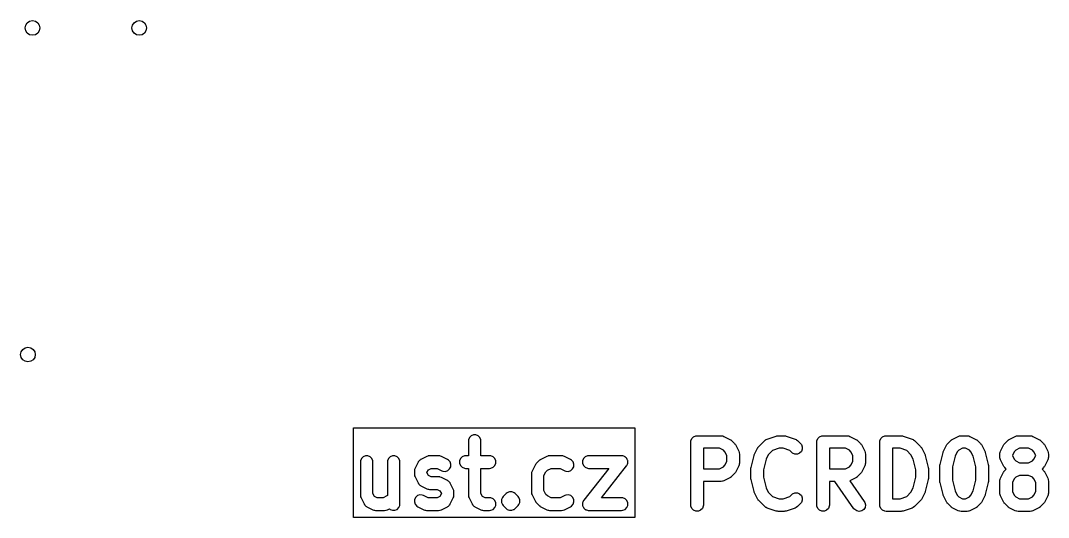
# Model space of a CAD drawing. Header units: inches. Extents: x 0.29 to 2.91, y 0.24 to 1.61.
# Drawn here: x 0.393 to 1.357, y 0.247 to 0.713 of the extents above; entities that cross this region are included whole.
import ezdxf

# ---------------------------------------------------------------- set-up
doc = ezdxf.new("R2010")
doc.units = ezdxf.units.IN
doc.header["$MEASUREMENT"] = 0
doc.layers.add('BLACK', color=250, linetype='CONTINUOUS')

msp = doc.modelspace()

# ---------------------------------------------------------------- linework, layer by layer
at = {"layer": 'BLACK', "linetype": 'CONTINUOUS'}
for p, q in [((0.70508, 0.24744), (0.70508, 0.33132)), ((0.70508, 0.33132), (0.96903, 0.33132)), ((0.96903, 0.33132), (0.96903, 0.24744)), ((0.81299, 0.32012), (0.81288, 0.31896)), ((0.81288, 0.31896), (0.81288, 0.30518)), ((0.81387, 0.32224), (0.81299, 0.32012)), ((0.8155, 0.32387), (0.81387, 0.32224)), ((0.81763, 0.32476), (0.8155, 0.32387)), ((0.81994, 0.32476), (0.81763, 0.32476)), ((0.82207, 0.32387), (0.81994, 0.32476)), ((0.8237, 0.32224), (0.82207, 0.32387)), ((0.82458, 0.32012), (0.8237, 0.32224)), ((0.82469, 0.31896), (0.82458, 0.32012)), ((0.82469, 0.30518), (0.82469, 0.31896)), ((1.02144, 0.31808), (1.02155, 0.31923)), ((1.02144, 0.25902), (1.02144, 0.31808)), ((1.02155, 0.31923), (1.02243, 0.32136)), ((1.02243, 0.32136), (1.02406, 0.32299)), ((1.02406, 0.32299), (1.02619, 0.32387)), ((1.02619, 0.32387), (1.02734, 0.32398)), ((1.02734, 0.32398), (1.04984, 0.32398)), ((1.04984, 0.32398), (1.05099, 0.32387)), ((1.05099, 0.32387), (1.05119, 0.32379)), ((1.05119, 0.32379), (1.0514, 0.32377)), ((1.0514, 0.32377), (1.05248, 0.32336)), ((1.05248, 0.32336), (1.05811, 0.32055)), ((1.05811, 0.32055), (1.0586, 0.32024)), ((1.0586, 0.32024), (1.05875, 0.32018)), ((1.05875, 0.32018), (1.05891, 0.32004)), ((1.05891, 0.32004), (1.05909, 0.31993)), ((1.05909, 0.31993), (1.05919, 0.31981)), ((1.05919, 0.31981), (1.05964, 0.31944)), ((1.05964, 0.31944), (1.06245, 0.31663)), ((1.08503, 0.31382), (1.09066, 0.31944)), ((1.09066, 0.31944), (1.09155, 0.32018)), ((1.09155, 0.32018), (1.09175, 0.32026)), ((1.09175, 0.32026), (1.09191, 0.3204)), ((1.09191, 0.3204), (1.09297, 0.32087)), ((1.09297, 0.32087), (1.1014, 0.32368)), ((1.1014, 0.32368), (1.10197, 0.32381)), ((1.10197, 0.32381), (1.10212, 0.32387)), ((1.10212, 0.32387), (1.10233, 0.32389)), ((1.10233, 0.32389), (1.10253, 0.32394)), ((1.10253, 0.32394), (1.10269, 0.32393)), ((1.10269, 0.32393), (1.10327, 0.32398)), ((1.10327, 0.32398), (1.1089, 0.32398)), ((1.1089, 0.32398), (1.10948, 0.32393)), ((1.10948, 0.32393), (1.10963, 0.32394)), ((1.10963, 0.32394), (1.10984, 0.32389)), ((1.10984, 0.32389), (1.11005, 0.32387)), ((1.11005, 0.32387), (1.11019, 0.32381)), ((1.11019, 0.32381), (1.11076, 0.32368)), ((1.11076, 0.32368), (1.1192, 0.32087)), ((1.1192, 0.32087), (1.12026, 0.3204)), ((1.12026, 0.3204), (1.12042, 0.32026)), ((1.12042, 0.32026), (1.12061, 0.32018)), ((1.12061, 0.32018), (1.12151, 0.31944)), ((1.12151, 0.31944), (1.12432, 0.31663)), ((1.13955, 0.31808), (1.13966, 0.31923)), ((1.13955, 0.25902), (1.13955, 0.31808)), ((1.13966, 0.31923), (1.14054, 0.32136)), ((1.14054, 0.32136), (1.14217, 0.32299)), ((1.14217, 0.32299), (1.1443, 0.32387)), ((1.1443, 0.32387), (1.14545, 0.32398)), ((1.14545, 0.32398), (1.16795, 0.32398)), ((1.16795, 0.32398), (1.1691, 0.32387)), ((1.1691, 0.32387), (1.1693, 0.32379)), ((1.1693, 0.32379), (1.16951, 0.32377)), ((1.16951, 0.32377), (1.17059, 0.32336)), ((1.17059, 0.32336), (1.17622, 0.32055)), ((1.17622, 0.32055), (1.17671, 0.32024)), ((1.17671, 0.32024), (1.17686, 0.32018)), ((1.17686, 0.32018), (1.17702, 0.32004)), ((1.17702, 0.32004), (1.1772, 0.31993)), ((1.1772, 0.31993), (1.1773, 0.31981)), ((1.1773, 0.31981), (1.17775, 0.31944)), ((1.17775, 0.31944), (1.18056, 0.31663)), ((1.1986, 0.31808), (1.19872, 0.31923)), ((1.1986, 0.25902), (1.1986, 0.31808)), ((1.19872, 0.31923), (1.1996, 0.32136)), ((1.1996, 0.32136), (1.20123, 0.32299)), ((1.20123, 0.32299), (1.20336, 0.32387)), ((1.20336, 0.32387), (1.20451, 0.32398)), ((1.20451, 0.32398), (1.21857, 0.32398)), ((1.21857, 0.32398), (1.21915, 0.32393)), ((1.21915, 0.32393), (1.21931, 0.32394)), ((1.21931, 0.32394), (1.21951, 0.32389)), ((1.21951, 0.32389), (1.21972, 0.32387)), ((1.21972, 0.32387), (1.21987, 0.32381)), ((1.21987, 0.32381), (1.22044, 0.32368)), ((1.22044, 0.32368), (1.22887, 0.32087)), ((1.22887, 0.32087), (1.22993, 0.3204)), ((1.22993, 0.3204), (1.23009, 0.32026)), ((1.23009, 0.32026), (1.23029, 0.32018)), ((1.23029, 0.32018), (1.23118, 0.31944)), ((1.23118, 0.31944), (1.23681, 0.31382)), ((1.2622, 0.31663), (1.26501, 0.31944)), ((1.26501, 0.31944), (1.26546, 0.31981)), ((1.26546, 0.31981), (1.26557, 0.31993)), ((1.26557, 0.31993), (1.26574, 0.32004)), ((1.26574, 0.32004), (1.26591, 0.32018)), ((1.26591, 0.32018), (1.26605, 0.32024)), ((1.26605, 0.32024), (1.26655, 0.32055)), ((1.26655, 0.32055), (1.27217, 0.32336)), ((1.27217, 0.32336), (1.27325, 0.32377)), ((1.27325, 0.32377), (1.27346, 0.32379)), ((1.27346, 0.32379), (1.27366, 0.32387)), ((1.27366, 0.32387), (1.27481, 0.32398)), ((1.27481, 0.32398), (1.28044, 0.32398)), ((1.28044, 0.32398), (1.28159, 0.32387)), ((1.28159, 0.32387), (1.28178, 0.32379)), ((1.28178, 0.32379), (1.282, 0.32377)), ((1.282, 0.32377), (1.28308, 0.32336)), ((1.28308, 0.32336), (1.2887, 0.32055)), ((1.2887, 0.32055), (1.2892, 0.32024)), ((1.2892, 0.32024), (1.28934, 0.32018)), ((1.28934, 0.32018), (1.2895, 0.32004)), ((1.2895, 0.32004), (1.28968, 0.31993)), ((1.28968, 0.31993), (1.28978, 0.31981)), ((1.28978, 0.31981), (1.29024, 0.31944)), ((1.29024, 0.31944), (1.29305, 0.31663)), ((1.31563, 0.31663), (1.31844, 0.31944)), ((1.31844, 0.31944), (1.3189, 0.31981)), ((1.3189, 0.31981), (1.319, 0.31993)), ((1.319, 0.31993), (1.31918, 0.32004)), ((1.31918, 0.32004), (1.31934, 0.32018)), ((1.31934, 0.32018), (1.31948, 0.32024)), ((1.31948, 0.32024), (1.31998, 0.32055)), ((1.31998, 0.32055), (1.3256, 0.32336)), ((1.3256, 0.32336), (1.32668, 0.32377)), ((1.32668, 0.32377), (1.32689, 0.32379)), ((1.32689, 0.32379), (1.32709, 0.32387)), ((1.32709, 0.32387), (1.32824, 0.32398)), ((1.32824, 0.32398), (1.33949, 0.32398)), ((1.33949, 0.32398), (1.34064, 0.32387)), ((1.34064, 0.32387), (1.34084, 0.32379)), ((1.34084, 0.32379), (1.34105, 0.32377)), ((1.34105, 0.32377), (1.34213, 0.32336)), ((1.34213, 0.32336), (1.34776, 0.32055)), ((1.34776, 0.32055), (1.34825, 0.32024)), ((1.34825, 0.32024), (1.3484, 0.32018)), ((1.3484, 0.32018), (1.34856, 0.32004)), ((1.34856, 0.32004), (1.34874, 0.31993)), ((1.34874, 0.31993), (1.34884, 0.31981)), ((1.34884, 0.31981), (1.34929, 0.31944)), ((1.34929, 0.31944), (1.3521, 0.31663)), ((1.04845, 0.31217), (1.03325, 0.31217)), ((1.03325, 0.31217), (1.03325, 0.29305)), ((1.05197, 0.31041), (1.04845, 0.31217)), ((1.05342, 0.30896), (1.05197, 0.31041)), ((1.05518, 0.30543), (1.05342, 0.30896)), ((1.06245, 0.31663), (1.06282, 0.31618)), ((1.06282, 0.31618), (1.06294, 0.31607)), ((1.06294, 0.31607), (1.06305, 0.3159)), ((1.06305, 0.3159), (1.06319, 0.31573)), ((1.06319, 0.31573), (1.06325, 0.31559)), ((1.06325, 0.31559), (1.06356, 0.31509)), ((1.06356, 0.31509), (1.06637, 0.30947)), ((1.06637, 0.30947), (1.06678, 0.30839)), ((1.06678, 0.30839), (1.0668, 0.30818)), ((1.08112, 0.30666), (1.08393, 0.31228)), ((1.08393, 0.31228), (1.08424, 0.31278)), ((1.08424, 0.31278), (1.0843, 0.31292)), ((1.0843, 0.31292), (1.08443, 0.31308)), ((1.08443, 0.31308), (1.08454, 0.31326)), ((1.08454, 0.31326), (1.08466, 0.31336)), ((1.08466, 0.31336), (1.08503, 0.31382)), ((1.09802, 0.3101), (1.09406, 0.30614)), ((1.10423, 0.31217), (1.09802, 0.3101)), ((1.10794, 0.31217), (1.10423, 0.31217)), ((1.11414, 0.3101), (1.10794, 0.31217)), ((1.11597, 0.30828), (1.11414, 0.3101)), ((1.12505, 0.30917), (1.12342, 0.30754)), ((1.12432, 0.31663), (1.12505, 0.31573)), ((1.12505, 0.31573), (1.12594, 0.31361)), ((1.12594, 0.3113), (1.12505, 0.30917)), ((1.12594, 0.31361), (1.12594, 0.3113)), ((1.16656, 0.31217), (1.15136, 0.31217)), ((1.15136, 0.31217), (1.15136, 0.29305)), ((1.17008, 0.31041), (1.16656, 0.31217)), ((1.17153, 0.30896), (1.17008, 0.31041)), ((1.17329, 0.30543), (1.17153, 0.30896)), ((1.18056, 0.31663), (1.18093, 0.31618)), ((1.18093, 0.31618), (1.18105, 0.31607)), ((1.18105, 0.31607), (1.18116, 0.3159)), ((1.18116, 0.3159), (1.1813, 0.31573)), ((1.1813, 0.31573), (1.18136, 0.31559)), ((1.18136, 0.31559), (1.18167, 0.31509)), ((1.18167, 0.31509), (1.18448, 0.30947)), ((1.18448, 0.30947), (1.18489, 0.30839)), ((1.18489, 0.30839), (1.18491, 0.30818)), ((1.21761, 0.31217), (1.21041, 0.31217)), ((1.21041, 0.31217), (1.21041, 0.26493)), ((1.22382, 0.3101), (1.21761, 0.31217)), ((1.22778, 0.30614), (1.22382, 0.3101)), ((1.23681, 0.31382), (1.23718, 0.31336)), ((1.23718, 0.31336), (1.2373, 0.31326)), ((1.2373, 0.31326), (1.23741, 0.31308)), ((1.23741, 0.31308), (1.23754, 0.31292)), ((1.23754, 0.31292), (1.2376, 0.31278)), ((1.2376, 0.31278), (1.23791, 0.31228)), ((1.23791, 0.31228), (1.24072, 0.30666)), ((1.25783, 0.30826), (1.25786, 0.30835)), ((1.25786, 0.30835), (1.25787, 0.30839)), ((1.25787, 0.30839), (1.25805, 0.30887)), ((1.25805, 0.30887), (1.25822, 0.30935)), ((1.25822, 0.30935), (1.25825, 0.30939)), ((1.25825, 0.30939), (1.25828, 0.30947)), ((1.25828, 0.30947), (1.26109, 0.31509)), ((1.26109, 0.31509), (1.26141, 0.31559)), ((1.26141, 0.31559), (1.26147, 0.31573)), ((1.26147, 0.31573), (1.2616, 0.3159)), ((1.2616, 0.3159), (1.26171, 0.31607)), ((1.26171, 0.31607), (1.26183, 0.31618)), ((1.26183, 0.31618), (1.2622, 0.31663)), ((1.27123, 0.30896), (1.26914, 0.30477)), ((1.27269, 0.31041), (1.27123, 0.30896)), ((1.27621, 0.31217), (1.27269, 0.31041)), ((1.27904, 0.31217), (1.27621, 0.31217)), ((1.28256, 0.31041), (1.27904, 0.31217)), ((1.28402, 0.30896), (1.28256, 0.31041)), ((1.28611, 0.30477), (1.28402, 0.30896)), ((1.29305, 0.31663), (1.29342, 0.31618)), ((1.29342, 0.31618), (1.29354, 0.31607)), ((1.29354, 0.31607), (1.29365, 0.3159)), ((1.29365, 0.3159), (1.29378, 0.31573)), ((1.29378, 0.31573), (1.29384, 0.31559)), ((1.29384, 0.31559), (1.29415, 0.31509)), ((1.29415, 0.31509), (1.29697, 0.30947)), ((1.29697, 0.30947), (1.297, 0.30939)), ((1.297, 0.30939), (1.29702, 0.30935)), ((1.29702, 0.30935), (1.2972, 0.30887)), ((1.2972, 0.30887), (1.29738, 0.30839)), ((1.29738, 0.30839), (1.29738, 0.30835)), ((1.29738, 0.30835), (1.29741, 0.30826)), ((1.31128, 0.30818), (1.3113, 0.30839)), ((1.3113, 0.30839), (1.31171, 0.30947)), ((1.31171, 0.30947), (1.31452, 0.31509)), ((1.31452, 0.31509), (1.31484, 0.31559)), ((1.31484, 0.31559), (1.3149, 0.31573)), ((1.3149, 0.31573), (1.31503, 0.3159)), ((1.31503, 0.3159), (1.31514, 0.31607)), ((1.31514, 0.31607), (1.31526, 0.31618)), ((1.31526, 0.31618), (1.31563, 0.31663)), ((1.32466, 0.30896), (1.3229, 0.30543)), ((1.32612, 0.31041), (1.32466, 0.30896)), ((1.32964, 0.31217), (1.32612, 0.31041)), ((1.3381, 0.31217), (1.32964, 0.31217)), ((1.34162, 0.31041), (1.3381, 0.31217)), ((1.34307, 0.30896), (1.34162, 0.31041)), ((1.34483, 0.30543), (1.34307, 0.30896)), ((1.3521, 0.31663), (1.35248, 0.31618)), ((1.35248, 0.31618), (1.35259, 0.31607)), ((1.35259, 0.31607), (1.3527, 0.3159)), ((1.3527, 0.3159), (1.35284, 0.31573)), ((1.35284, 0.31573), (1.3529, 0.31559)), ((1.3529, 0.31559), (1.35321, 0.31509)), ((1.35321, 0.31509), (1.35602, 0.30947)), ((1.35602, 0.30947), (1.35644, 0.30839)), ((1.35644, 0.30839), (1.35645, 0.30818)), ((0.71176, 0.30043), (0.71164, 0.29928)), ((0.71164, 0.29928), (0.71164, 0.26834)), ((0.71264, 0.30256), (0.71176, 0.30043)), ((0.71427, 0.30419), (0.71264, 0.30256)), ((0.7164, 0.30507), (0.71427, 0.30419)), ((0.7187, 0.30507), (0.7164, 0.30507)), ((0.72083, 0.30419), (0.7187, 0.30507)), ((0.72246, 0.30256), (0.72083, 0.30419)), ((0.72334, 0.30043), (0.72246, 0.30256)), ((0.72345, 0.29928), (0.72334, 0.30043)), ((0.72345, 0.26974), (0.72345, 0.29928)), ((0.73707, 0.30043), (0.73695, 0.29928)), ((0.73695, 0.29928), (0.73695, 0.26798)), ((0.73795, 0.30256), (0.73707, 0.30043)), ((0.73958, 0.30419), (0.73795, 0.30256)), ((0.7417, 0.30507), (0.73958, 0.30419)), ((0.74401, 0.30507), (0.7417, 0.30507)), ((0.74614, 0.30419), (0.74401, 0.30507)), ((0.74777, 0.30256), (0.74614, 0.30419)), ((0.74865, 0.30043), (0.74777, 0.30256)), ((0.74876, 0.29928), (0.74865, 0.30043)), ((0.74876, 0.25991), (0.74876, 0.29928)), ((0.7657, 0.29911), (0.76288, 0.29348)), ((0.76582, 0.2993), (0.7657, 0.29911)), ((0.76585, 0.29939), (0.76582, 0.2993)), ((0.76595, 0.2995), (0.76585, 0.29939)), ((0.76631, 0.30009), (0.76595, 0.2995)), ((0.76687, 0.30057), (0.76631, 0.30009)), ((0.76736, 0.30113), (0.76687, 0.30057)), ((0.76794, 0.3015), (0.76736, 0.30113)), ((0.76805, 0.3016), (0.76794, 0.3015)), ((0.76814, 0.30163), (0.76805, 0.3016)), ((0.76834, 0.30175), (0.76814, 0.30163)), ((0.77396, 0.30456), (0.76834, 0.30175)), ((0.77504, 0.30497), (0.77396, 0.30456)), ((0.77525, 0.30499), (0.77504, 0.30497)), ((0.77545, 0.30507), (0.77525, 0.30499)), ((0.7766, 0.30518), (0.77545, 0.30507)), ((0.78504, 0.30518), (0.7766, 0.30518)), ((0.78619, 0.30507), (0.78504, 0.30518)), ((0.78639, 0.30499), (0.78619, 0.30507)), ((0.7866, 0.30497), (0.78639, 0.30499)), ((0.78768, 0.30456), (0.7866, 0.30497)), ((0.7933, 0.30175), (0.78768, 0.30456)), ((0.79428, 0.30113), (0.7933, 0.30175)), ((0.79579, 0.29939), (0.79428, 0.30113)), ((0.79652, 0.2972), (0.79579, 0.29939)), ((0.80544, 0.30256), (0.80456, 0.30043)), ((0.80456, 0.30043), (0.80456, 0.29813)), ((0.80707, 0.30419), (0.80544, 0.30256)), ((0.8092, 0.30507), (0.80707, 0.30419)), ((0.81035, 0.30518), (0.8092, 0.30507)), ((0.81288, 0.30518), (0.81035, 0.30518)), ((0.83285, 0.30518), (0.82469, 0.30518)), ((0.834, 0.30507), (0.83285, 0.30518)), ((0.83613, 0.30419), (0.834, 0.30507)), ((0.83776, 0.30256), (0.83613, 0.30419)), ((0.83864, 0.30043), (0.83776, 0.30256)), ((0.83864, 0.29813), (0.83864, 0.30043)), ((0.87929, 0.30064), (0.87648, 0.29783)), ((0.87974, 0.30101), (0.87929, 0.30064)), ((0.87984, 0.30113), (0.87974, 0.30101)), ((0.88002, 0.30124), (0.87984, 0.30113)), ((0.88018, 0.30138), (0.88002, 0.30124)), ((0.88033, 0.30144), (0.88018, 0.30138)), ((0.88082, 0.30175), (0.88033, 0.30144)), ((0.88645, 0.30456), (0.88082, 0.30175)), ((0.88753, 0.30497), (0.88645, 0.30456)), ((0.88774, 0.30499), (0.88753, 0.30497)), ((0.88794, 0.30507), (0.88774, 0.30499)), ((0.88909, 0.30518), (0.88794, 0.30507)), ((0.90034, 0.30518), (0.88909, 0.30518)), ((0.90149, 0.30507), (0.90034, 0.30518)), ((0.90169, 0.30499), (0.90149, 0.30507)), ((0.9019, 0.30497), (0.90169, 0.30499)), ((0.90298, 0.30456), (0.9019, 0.30497)), ((0.9086, 0.30175), (0.90298, 0.30456)), ((0.90958, 0.30113), (0.9086, 0.30175)), ((0.91109, 0.29939), (0.90958, 0.30113)), ((0.91182, 0.2972), (0.91109, 0.29939)), ((0.92074, 0.30256), (0.91985, 0.30043)), ((0.91985, 0.30043), (0.91985, 0.29813)), ((0.92237, 0.30419), (0.92074, 0.30256)), ((0.92449, 0.30507), (0.92237, 0.30419)), ((0.92565, 0.30518), (0.92449, 0.30507)), ((0.95658, 0.30518), (0.92565, 0.30518)), ((0.95691, 0.30515), (0.95658, 0.30518)), ((0.95703, 0.30517), (0.95691, 0.30515)), ((0.95718, 0.30512), (0.95703, 0.30517)), ((0.95773, 0.30507), (0.95718, 0.30512)), ((0.95848, 0.30476), (0.95773, 0.30507)), ((0.95925, 0.30454), (0.95848, 0.30476)), ((0.95953, 0.30432), (0.95925, 0.30454)), ((0.95986, 0.30419), (0.95953, 0.30432)), ((0.96043, 0.30362), (0.95986, 0.30419)), ((0.96106, 0.30312), (0.96043, 0.30362)), ((0.96124, 0.30281), (0.96106, 0.30312)), ((0.96149, 0.30256), (0.96124, 0.30281)), ((0.9618, 0.30181), (0.96149, 0.30256)), ((0.96219, 0.30111), (0.9618, 0.30181)), ((0.96224, 0.30076), (0.96219, 0.30111)), ((0.96237, 0.30043), (0.96224, 0.30076)), ((0.96237, 0.29962), (0.96237, 0.30043)), ((0.96247, 0.29882), (0.96237, 0.29962)), ((0.96237, 0.29848), (0.96247, 0.29882)), ((1.05342, 0.29627), (1.05518, 0.29979)), ((1.05518, 0.29979), (1.05518, 0.30543)), ((1.0668, 0.30818), (1.06688, 0.30798)), ((1.06688, 0.30798), (1.06699, 0.30683)), ((1.06699, 0.30683), (1.06699, 0.29839)), ((1.07786, 0.2942), (1.08067, 0.30545)), ((1.08067, 0.30545), (1.0807, 0.30553)), ((1.0807, 0.30558), (1.08089, 0.30606)), ((1.0807, 0.30553), (1.0807, 0.30558)), ((1.08089, 0.30606), (1.08106, 0.30654)), ((1.08106, 0.30654), (1.08108, 0.30657)), ((1.08108, 0.30657), (1.08112, 0.30666)), ((1.09197, 0.30196), (1.08949, 0.29204)), ((1.09406, 0.30614), (1.09197, 0.30196)), ((1.11686, 0.30754), (1.11597, 0.30828)), ((1.11899, 0.30666), (1.11686, 0.30754)), ((1.1213, 0.30666), (1.11899, 0.30666)), ((1.12342, 0.30754), (1.1213, 0.30666)), ((1.17153, 0.29627), (1.17329, 0.29979)), ((1.17329, 0.29979), (1.17329, 0.30543)), ((1.18491, 0.30818), (1.18499, 0.30798)), ((1.18499, 0.30798), (1.1851, 0.30683)), ((1.1851, 0.30683), (1.1851, 0.29839)), ((1.22987, 0.30196), (1.22778, 0.30614)), ((1.23235, 0.29204), (1.22987, 0.30196)), ((1.24072, 0.30666), (1.24076, 0.30657)), ((1.24076, 0.30657), (1.24078, 0.30654)), ((1.24078, 0.30654), (1.24095, 0.30606)), ((1.24095, 0.30606), (1.24114, 0.30558)), ((1.24114, 0.30558), (1.24114, 0.30553)), ((1.24114, 0.30553), (1.24117, 0.30545)), ((1.24117, 0.30545), (1.24398, 0.2942)), ((1.25502, 0.29701), (1.25783, 0.30826)), ((1.26914, 0.30477), (1.26666, 0.29485)), ((1.28859, 0.29485), (1.28611, 0.30477)), ((1.29741, 0.30826), (1.30023, 0.29701)), ((1.31109, 0.30683), (1.3112, 0.30798)), ((1.31109, 0.30402), (1.31109, 0.30683)), ((1.3112, 0.30286), (1.31109, 0.30402)), ((1.3112, 0.30798), (1.31128, 0.30818)), ((1.31128, 0.30267), (1.3112, 0.30286)), ((1.3113, 0.30246), (1.31128, 0.30267)), ((1.31171, 0.30138), (1.3113, 0.30246)), ((1.31452, 0.29575), (1.31171, 0.30138)), ((1.3229, 0.30543), (1.3229, 0.30541)), ((1.3229, 0.30541), (1.32466, 0.30189)), ((1.32466, 0.30189), (1.32612, 0.30043)), ((1.32612, 0.30043), (1.32964, 0.29867)), ((1.3381, 0.29867), (1.34162, 0.30043)), ((1.34162, 0.30043), (1.34307, 0.30189)), ((1.34307, 0.30189), (1.34483, 0.30541)), ((1.34483, 0.30541), (1.34483, 0.30543)), ((1.35602, 0.30138), (1.35321, 0.29575)), ((1.35644, 0.30246), (1.35602, 0.30138)), ((1.35645, 0.30267), (1.35644, 0.30246)), ((1.35645, 0.30818), (1.35653, 0.30798)), ((1.35653, 0.30286), (1.35645, 0.30267)), ((1.35653, 0.30798), (1.35665, 0.30683)), ((1.35665, 0.30402), (1.35653, 0.30286)), ((1.35665, 0.30683), (1.35665, 0.30402)), ((0.76237, 0.29199), (0.76226, 0.29084)), ((0.76226, 0.29084), (0.76226, 0.28803)), ((0.76246, 0.29219), (0.76237, 0.29199)), ((0.76247, 0.2924), (0.76246, 0.29219)), ((0.76288, 0.29348), (0.76247, 0.2924)), ((0.77407, 0.28945), (0.77538, 0.29206)), ((0.77407, 0.28942), (0.77407, 0.28945)), ((0.77538, 0.28681), (0.77407, 0.28942)), ((0.77538, 0.29206), (0.778, 0.29337)), ((0.778, 0.29337), (0.78365, 0.29337)), ((0.78365, 0.29337), (0.78802, 0.29118)), ((0.78802, 0.29118), (0.7891, 0.29077)), ((0.7891, 0.29077), (0.7914, 0.29061)), ((0.7914, 0.29061), (0.79359, 0.29134)), ((0.79359, 0.29134), (0.79533, 0.29285)), ((0.79533, 0.29285), (0.79636, 0.29491)), ((0.79636, 0.29491), (0.79652, 0.2972)), ((0.80456, 0.29813), (0.80544, 0.296)), ((0.80544, 0.296), (0.80707, 0.29437)), ((0.80707, 0.29437), (0.8092, 0.29349)), ((0.8092, 0.29349), (0.81035, 0.29337)), ((0.81035, 0.29337), (0.81288, 0.29337)), ((0.81288, 0.29337), (0.81288, 0.26834)), ((0.82469, 0.26974), (0.82469, 0.29337)), ((0.82469, 0.29337), (0.83285, 0.29337)), ((0.83285, 0.29337), (0.834, 0.29349)), ((0.834, 0.29349), (0.83613, 0.29437)), ((0.83613, 0.29437), (0.83776, 0.296)), ((0.83776, 0.296), (0.83864, 0.29813)), ((0.87205, 0.28918), (0.87193, 0.28803)), ((0.87213, 0.28938), (0.87205, 0.28918)), ((0.87214, 0.28959), (0.87213, 0.28938)), ((0.87256, 0.29067), (0.87214, 0.28959)), ((0.87537, 0.2963), (0.87256, 0.29067)), ((0.87568, 0.29679), (0.87537, 0.2963)), ((0.87574, 0.29694), (0.87568, 0.29679)), ((0.87588, 0.2971), (0.87574, 0.29694)), ((0.87599, 0.29727), (0.87588, 0.2971)), ((0.8761, 0.29738), (0.87599, 0.29727)), ((0.87648, 0.29783), (0.8761, 0.29738)), ((0.88375, 0.28664), (0.88551, 0.29016)), ((0.88551, 0.29016), (0.88696, 0.29161)), ((0.88696, 0.29161), (0.89048, 0.29337)), ((0.89048, 0.29337), (0.89894, 0.29337)), ((0.89894, 0.29337), (0.90332, 0.29118)), ((0.90332, 0.29118), (0.9044, 0.29077)), ((0.9044, 0.29077), (0.9067, 0.29061)), ((0.9067, 0.29061), (0.90889, 0.29134)), ((0.90889, 0.29134), (0.91063, 0.29285)), ((0.91063, 0.29285), (0.91166, 0.29491)), ((0.91166, 0.29491), (0.91182, 0.2972)), ((0.91985, 0.29813), (0.92074, 0.296)), ((0.92074, 0.296), (0.92237, 0.29437)), ((0.94443, 0.29337), (0.921, 0.26356)), ((0.92237, 0.29437), (0.92449, 0.29349)), ((0.92449, 0.29349), (0.92565, 0.29337)), ((0.92565, 0.29337), (0.94443, 0.29337)), ((0.9378, 0.26581), (0.96122, 0.29563)), ((0.96122, 0.29563), (0.9614, 0.29591)), ((0.9614, 0.29591), (0.96149, 0.296)), ((0.96149, 0.296), (0.96155, 0.29614)), ((0.96155, 0.29614), (0.96185, 0.29661)), ((0.96185, 0.29661), (0.96206, 0.29738)), ((0.96206, 0.29738), (0.96237, 0.29813)), ((0.96237, 0.29813), (0.96237, 0.29848)), ((1.03325, 0.29305), (1.04845, 0.29305)), ((1.04845, 0.29305), (1.05197, 0.29481)), ((1.05197, 0.29481), (1.05342, 0.29627)), ((1.06294, 0.28915), (1.06282, 0.28905)), ((1.06305, 0.28933), (1.06294, 0.28915)), ((1.06319, 0.28949), (1.06305, 0.28933)), ((1.06325, 0.28963), (1.06319, 0.28949)), ((1.06356, 0.29013), (1.06325, 0.28963)), ((1.06637, 0.29575), (1.06356, 0.29013)), ((1.06678, 0.29683), (1.06637, 0.29575)), ((1.0668, 0.29704), (1.06678, 0.29683)), ((1.06688, 0.29724), (1.0668, 0.29704)), ((1.06699, 0.29839), (1.06688, 0.29724)), ((1.07768, 0.29277), (1.0777, 0.29297)), ((1.07768, 0.28433), (1.07768, 0.29277)), ((1.07769, 0.29306), (1.07775, 0.29349)), ((1.0777, 0.29297), (1.07769, 0.29306)), ((1.07775, 0.29349), (1.07779, 0.29392)), ((1.07779, 0.29392), (1.07783, 0.294)), ((1.07783, 0.294), (1.07786, 0.2942)), ((1.08949, 0.29204), (1.08949, 0.28506)), ((1.15136, 0.29305), (1.16656, 0.29305)), ((1.16656, 0.29305), (1.17008, 0.29481)), ((1.17008, 0.29481), (1.17153, 0.29627)), ((1.18105, 0.28915), (1.18093, 0.28905)), ((1.18116, 0.28933), (1.18105, 0.28915)), ((1.1813, 0.28949), (1.18116, 0.28933)), ((1.18136, 0.28963), (1.1813, 0.28949)), ((1.18167, 0.29013), (1.18136, 0.28963)), ((1.18448, 0.29575), (1.18167, 0.29013)), ((1.18489, 0.29683), (1.18448, 0.29575)), ((1.18491, 0.29704), (1.18489, 0.29683)), ((1.18499, 0.29724), (1.18491, 0.29704)), ((1.1851, 0.29839), (1.18499, 0.29724)), ((1.23235, 0.28506), (1.23235, 0.29204)), ((1.24398, 0.2942), (1.24401, 0.294)), ((1.24401, 0.294), (1.24405, 0.29392)), ((1.24405, 0.29392), (1.24409, 0.29349)), ((1.24409, 0.29349), (1.24415, 0.29306)), ((1.24415, 0.29306), (1.24414, 0.29297)), ((1.24414, 0.29297), (1.24416, 0.29277)), ((1.24416, 0.29277), (1.24416, 0.28433)), ((1.25485, 0.29587), (1.25492, 0.2963)), ((1.25487, 0.29578), (1.25485, 0.29587)), ((1.25485, 0.29558), (1.25487, 0.29578)), ((1.25485, 0.28152), (1.25485, 0.29558)), ((1.25492, 0.2963), (1.25496, 0.29673)), ((1.25496, 0.29673), (1.25499, 0.29681)), ((1.25499, 0.29681), (1.25502, 0.29701)), ((1.26666, 0.29485), (1.26666, 0.28225)), ((1.28859, 0.28225), (1.28859, 0.29485)), ((1.30023, 0.29701), (1.30026, 0.29681)), ((1.30026, 0.29681), (1.30029, 0.29673)), ((1.30029, 0.29673), (1.30033, 0.2963)), ((1.30033, 0.2963), (1.3004, 0.29587)), ((1.3004, 0.29587), (1.30038, 0.29578)), ((1.30038, 0.29578), (1.3004, 0.29558)), ((1.3004, 0.29558), (1.3004, 0.28152)), ((1.31171, 0.28416), (1.31452, 0.28979)), ((1.31484, 0.29526), (1.31452, 0.29575)), ((1.31452, 0.28979), (1.31484, 0.29028)), ((1.3149, 0.29511), (1.31484, 0.29526)), ((1.31484, 0.29028), (1.3149, 0.29042)), ((1.31503, 0.29495), (1.3149, 0.29511)), ((1.3149, 0.29042), (1.31503, 0.29059)), ((1.31514, 0.29477), (1.31503, 0.29495)), ((1.31503, 0.29059), (1.31514, 0.29076)), ((1.31526, 0.29467), (1.31514, 0.29477)), ((1.31514, 0.29076), (1.31526, 0.29087)), ((1.31563, 0.29422), (1.31526, 0.29467)), ((1.31526, 0.29087), (1.31563, 0.29132)), ((1.31708, 0.29277), (1.31563, 0.29422)), ((1.31563, 0.29132), (1.31708, 0.29277)), ((1.32964, 0.29867), (1.3381, 0.29867)), ((1.3521, 0.29422), (1.35066, 0.29277)), ((1.35066, 0.29277), (1.3521, 0.29132)), ((1.35248, 0.29467), (1.3521, 0.29422)), ((1.3521, 0.29132), (1.35248, 0.29087)), ((1.35259, 0.29477), (1.35248, 0.29467)), ((1.35248, 0.29087), (1.35259, 0.29076)), ((1.3527, 0.29495), (1.35259, 0.29477)), ((1.35259, 0.29076), (1.3527, 0.29059)), ((1.35284, 0.29511), (1.3527, 0.29495)), ((1.3527, 0.29059), (1.35284, 0.29042)), ((1.3529, 0.29526), (1.35284, 0.29511)), ((1.35284, 0.29042), (1.3529, 0.29028)), ((1.35321, 0.29575), (1.3529, 0.29526)), ((1.3529, 0.29028), (1.35321, 0.28979)), ((1.35321, 0.28979), (1.35602, 0.28416)), ((0.76226, 0.28803), (0.76237, 0.28688)), ((0.76237, 0.28688), (0.76246, 0.28668)), ((0.76246, 0.28668), (0.76247, 0.28647)), ((0.76247, 0.28647), (0.76288, 0.28539)), ((0.76288, 0.28539), (0.7657, 0.27976)), ((0.7657, 0.27976), (0.76582, 0.27957)), ((0.76582, 0.27957), (0.76585, 0.27948)), ((0.76585, 0.27948), (0.76595, 0.27937)), ((0.778, 0.2855), (0.77538, 0.28681)), ((0.78504, 0.2855), (0.778, 0.2855)), ((0.78619, 0.28539), (0.78504, 0.2855)), ((0.78639, 0.2853), (0.78619, 0.28539)), ((0.7866, 0.28529), (0.78639, 0.2853)), ((0.78768, 0.28488), (0.7866, 0.28529)), ((0.7933, 0.28206), (0.78768, 0.28488)), ((0.7935, 0.28194), (0.7933, 0.28206)), ((0.79359, 0.28191), (0.7935, 0.28194)), ((0.7937, 0.28181), (0.79359, 0.28191)), ((0.79428, 0.28145), (0.7937, 0.28181)), ((0.79477, 0.28089), (0.79428, 0.28145)), ((0.79533, 0.2804), (0.79477, 0.28089)), ((0.7957, 0.27982), (0.79533, 0.2804)), ((0.79579, 0.27971), (0.7957, 0.27982)), ((0.79582, 0.27961), (0.79579, 0.27971)), ((0.79595, 0.27942), (0.79582, 0.27961)), ((0.87193, 0.28803), (0.87193, 0.27116)), ((0.88375, 0.27255), (0.88375, 0.28664)), ((1.04984, 0.28124), (1.03325, 0.28124)), ((1.03325, 0.28124), (1.03325, 0.25902)), ((1.05099, 0.28135), (1.04984, 0.28124)), ((1.05119, 0.28143), (1.05099, 0.28135)), ((1.0514, 0.28145), (1.05119, 0.28143)), ((1.05248, 0.28186), (1.0514, 0.28145)), ((1.05811, 0.28467), (1.05248, 0.28186)), ((1.0586, 0.28499), (1.05811, 0.28467)), ((1.05875, 0.28505), (1.0586, 0.28499)), ((1.05891, 0.28518), (1.05875, 0.28505)), ((1.05909, 0.28529), (1.05891, 0.28518)), ((1.05919, 0.28541), (1.05909, 0.28529)), ((1.05964, 0.28578), (1.05919, 0.28541)), ((1.06245, 0.28859), (1.05964, 0.28578)), ((1.06282, 0.28905), (1.06245, 0.28859)), ((1.0777, 0.28413), (1.07768, 0.28433)), ((1.07769, 0.28404), (1.0777, 0.28413)), ((1.07775, 0.28361), (1.07769, 0.28404)), ((1.07779, 0.28318), (1.07775, 0.28361)), ((1.07783, 0.2831), (1.07779, 0.28318)), ((1.07786, 0.2829), (1.07783, 0.2831)), ((1.08067, 0.27165), (1.07786, 0.2829)), ((1.08949, 0.28506), (1.09197, 0.27514)), ((1.15644, 0.28124), (1.15136, 0.28124)), ((1.15136, 0.28124), (1.15136, 0.25902)), ((1.17436, 0.25564), (1.15644, 0.28124)), ((1.17059, 0.28186), (1.17046, 0.28181)), ((1.17046, 0.28181), (1.18404, 0.26241)), ((1.17622, 0.28467), (1.17059, 0.28186)), ((1.17671, 0.28499), (1.17622, 0.28467)), ((1.17686, 0.28505), (1.17671, 0.28499)), ((1.17702, 0.28518), (1.17686, 0.28505)), ((1.1772, 0.28529), (1.17702, 0.28518)), ((1.1773, 0.28541), (1.1772, 0.28529)), ((1.17775, 0.28578), (1.1773, 0.28541)), ((1.18056, 0.28859), (1.17775, 0.28578)), ((1.18093, 0.28905), (1.18056, 0.28859)), ((1.22987, 0.27514), (1.23235, 0.28506)), ((1.24398, 0.2829), (1.24117, 0.27165)), ((1.24401, 0.2831), (1.24398, 0.2829)), ((1.24405, 0.28318), (1.24401, 0.2831)), ((1.24409, 0.28361), (1.24405, 0.28318)), ((1.24415, 0.28404), (1.24409, 0.28361)), ((1.24416, 0.28433), (1.24414, 0.28413)), ((1.24414, 0.28413), (1.24415, 0.28404)), ((1.25487, 0.28132), (1.25485, 0.28152)), ((1.25485, 0.28123), (1.25487, 0.28132)), ((1.25492, 0.2808), (1.25485, 0.28123)), ((1.25496, 0.28037), (1.25492, 0.2808)), ((1.25499, 0.28029), (1.25496, 0.28037)), ((1.25502, 0.28009), (1.25499, 0.28029)), ((1.25783, 0.26884), (1.25502, 0.28009)), ((1.26666, 0.28225), (1.26914, 0.27233)), ((1.28611, 0.27233), (1.28859, 0.28225)), ((1.30023, 0.28009), (1.29741, 0.26884)), ((1.30026, 0.28029), (1.30023, 0.28009)), ((1.30029, 0.28037), (1.30026, 0.28029)), ((1.30033, 0.2808), (1.30029, 0.28037)), ((1.3004, 0.28123), (1.30033, 0.2808)), ((1.3004, 0.28152), (1.30038, 0.28132)), ((1.30038, 0.28132), (1.3004, 0.28123)), ((1.31109, 0.28152), (1.3112, 0.28267)), ((1.31109, 0.27027), (1.31109, 0.28152)), ((1.3112, 0.28267), (1.31128, 0.28287)), ((1.31128, 0.28287), (1.3113, 0.28308)), ((1.3113, 0.28308), (1.31171, 0.28416)), ((1.32466, 0.28365), (1.3229, 0.28013)), ((1.3229, 0.28013), (1.3229, 0.27167)), ((1.32612, 0.2851), (1.32466, 0.28365)), ((1.32964, 0.28686), (1.32612, 0.2851)), ((1.3381, 0.28686), (1.32964, 0.28686)), ((1.34162, 0.2851), (1.3381, 0.28686)), ((1.34307, 0.28365), (1.34162, 0.2851)), ((1.34483, 0.28013), (1.34307, 0.28365)), ((1.34483, 0.27167), (1.34483, 0.28013)), ((1.35602, 0.28416), (1.35644, 0.28308)), ((1.35644, 0.28308), (1.35645, 0.28287)), ((1.35645, 0.28287), (1.35653, 0.28267)), ((1.35653, 0.28267), (1.35665, 0.28152)), ((1.35665, 0.28152), (1.35665, 0.27027)), ((0.76595, 0.27937), (0.76631, 0.27878)), ((0.76631, 0.27878), (0.76687, 0.2783)), ((0.76687, 0.2783), (0.76736, 0.27774)), ((0.76736, 0.27774), (0.76794, 0.27737)), ((0.76794, 0.27737), (0.76805, 0.27728)), ((0.76805, 0.27728), (0.76814, 0.27724)), ((0.76814, 0.27724), (0.76834, 0.27712)), ((0.76834, 0.27712), (0.77396, 0.27431)), ((0.77396, 0.27431), (0.77504, 0.2739)), ((0.77504, 0.2739), (0.77525, 0.27388)), ((0.77525, 0.27388), (0.77545, 0.2738)), ((0.77545, 0.2738), (0.7766, 0.27369)), ((0.7766, 0.27369), (0.78365, 0.27369)), ((0.78365, 0.27369), (0.78626, 0.27238)), ((0.78626, 0.27238), (0.78757, 0.26976)), ((0.79876, 0.2738), (0.79595, 0.27942)), ((0.79917, 0.27272), (0.79876, 0.2738)), ((0.79919, 0.27251), (0.79917, 0.27272)), ((0.79927, 0.27231), (0.79919, 0.27251)), ((0.79938, 0.27116), (0.79927, 0.27231)), ((0.79938, 0.26834), (0.79938, 0.27116)), ((0.84925, 0.27044), (0.84836, 0.26971)), ((0.8505, 0.27096), (0.84925, 0.27044)), ((0.84925, 0.27044), (0.84925, 0.27044)), ((0.85138, 0.27132), (0.8505, 0.27096)), ((0.85368, 0.27132), (0.85138, 0.27132)), ((0.85456, 0.27096), (0.85368, 0.27132)), ((0.85581, 0.27044), (0.85456, 0.27096)), ((0.85671, 0.26971), (0.85581, 0.27044)), ((0.87193, 0.27116), (0.87205, 0.27)), ((0.87205, 0.27), (0.87213, 0.26981)), ((0.87213, 0.26981), (0.87214, 0.2696)), ((0.88551, 0.26903), (0.88375, 0.27255)), ((1.0807, 0.27157), (1.08067, 0.27165)), ((1.0807, 0.27152), (1.0807, 0.27157)), ((1.08089, 0.27104), (1.0807, 0.27152)), ((1.08106, 0.27056), (1.08089, 0.27104)), ((1.08108, 0.27053), (1.08106, 0.27056)), ((1.08112, 0.27044), (1.08108, 0.27053)), ((1.08393, 0.26482), (1.08112, 0.27044)), ((1.09197, 0.27514), (1.09406, 0.27096)), ((1.09406, 0.27096), (1.09802, 0.267)), ((1.11686, 0.26956), (1.11899, 0.27044)), ((1.11899, 0.27044), (1.1213, 0.27044)), ((1.1213, 0.27044), (1.12342, 0.26956)), ((1.22382, 0.267), (1.22778, 0.27096)), ((1.22778, 0.27096), (1.22987, 0.27514)), ((1.24072, 0.27044), (1.23791, 0.26482)), ((1.24076, 0.27053), (1.24072, 0.27044)), ((1.24078, 0.27056), (1.24076, 0.27053)), ((1.24095, 0.27104), (1.24078, 0.27056)), ((1.24114, 0.27152), (1.24095, 0.27104)), ((1.24117, 0.27165), (1.24114, 0.27157)), ((1.24114, 0.27157), (1.24114, 0.27152)), ((1.26914, 0.27233), (1.27123, 0.26815)), ((1.28402, 0.26815), (1.28611, 0.27233)), ((1.3112, 0.26912), (1.31109, 0.27027)), ((1.3229, 0.27167), (1.32466, 0.26815)), ((1.34307, 0.26815), (1.34483, 0.27167)), ((1.35665, 0.27027), (1.35653, 0.26912)), ((0.71164, 0.26834), (0.71176, 0.26719)), ((0.71176, 0.26719), (0.71184, 0.267)), ((0.71184, 0.267), (0.71185, 0.26678)), ((0.71185, 0.26678), (0.71227, 0.2657)), ((0.71227, 0.2657), (0.71508, 0.26008)), ((0.72476, 0.26712), (0.72345, 0.26974)), ((0.72738, 0.26581), (0.72476, 0.26712)), ((0.73303, 0.26581), (0.72738, 0.26581)), ((0.73655, 0.26757), (0.73303, 0.26581)), ((0.73695, 0.26798), (0.73655, 0.26757)), ((0.76247, 0.26428), (0.76231, 0.26198)), ((0.76231, 0.26198), (0.76304, 0.2598)), ((0.7635, 0.26634), (0.76247, 0.26428)), ((0.76524, 0.26785), (0.7635, 0.26634)), ((0.76743, 0.26858), (0.76524, 0.26785)), ((0.76973, 0.26842), (0.76743, 0.26858)), ((0.77081, 0.268), (0.76973, 0.26842)), ((0.77518, 0.26581), (0.77081, 0.268)), ((0.78365, 0.26581), (0.77518, 0.26581)), ((0.78626, 0.26712), (0.78365, 0.26581)), ((0.78757, 0.26974), (0.78626, 0.26712)), ((0.78757, 0.26976), (0.78757, 0.26974)), ((0.79595, 0.26008), (0.79876, 0.2657)), ((0.79876, 0.2657), (0.79917, 0.26678)), ((0.79917, 0.26678), (0.79919, 0.267)), ((0.79919, 0.267), (0.79927, 0.26719)), ((0.79927, 0.26719), (0.79938, 0.26834)), ((0.81288, 0.26834), (0.81299, 0.26719)), ((0.81299, 0.26719), (0.81307, 0.267)), ((0.81307, 0.267), (0.81309, 0.26678)), ((0.81309, 0.26678), (0.8135, 0.2657)), ((0.8135, 0.2657), (0.81632, 0.26008)), ((0.826, 0.26712), (0.82469, 0.26974)), ((0.82862, 0.26581), (0.826, 0.26712)), ((0.83285, 0.26581), (0.82862, 0.26581)), ((0.834, 0.2657), (0.83285, 0.26581)), ((0.83613, 0.26482), (0.834, 0.2657)), ((0.83776, 0.26319), (0.83613, 0.26482)), ((0.83864, 0.26106), (0.83776, 0.26319)), ((0.83864, 0.25876), (0.83864, 0.26106)), ((0.84401, 0.26408), (0.84393, 0.26387)), ((0.84393, 0.26387), (0.84393, 0.26157)), ((0.84393, 0.26157), (0.84401, 0.26136)), ((0.84481, 0.266), (0.84401, 0.26408)), ((0.84401, 0.26136), (0.84481, 0.25944)), ((0.84554, 0.2669), (0.84481, 0.266)), ((0.84481, 0.266), (0.84481, 0.266)), ((0.84836, 0.26971), (0.84554, 0.2669)), ((0.85952, 0.2669), (0.85671, 0.26971)), ((0.86025, 0.266), (0.85952, 0.2669)), ((0.86114, 0.26387), (0.86025, 0.266)), ((0.86025, 0.25944), (0.86114, 0.26157)), ((0.86114, 0.26157), (0.86114, 0.26387)), ((0.87214, 0.2696), (0.87256, 0.26852)), ((0.87256, 0.26852), (0.87537, 0.26289)), ((0.87537, 0.26289), (0.87568, 0.2624)), ((0.87568, 0.2624), (0.87574, 0.26225)), ((0.87574, 0.26225), (0.87588, 0.26209)), ((0.87588, 0.26209), (0.87599, 0.26191)), ((0.87599, 0.26191), (0.8761, 0.26181)), ((0.8761, 0.26181), (0.87648, 0.26136)), ((0.87648, 0.26136), (0.87929, 0.25854)), ((0.88696, 0.26757), (0.88551, 0.26903)), ((0.89048, 0.26581), (0.88696, 0.26757)), ((0.89894, 0.26581), (0.89048, 0.26581)), ((0.90332, 0.268), (0.89894, 0.26581)), ((0.9044, 0.26842), (0.90332, 0.268)), ((0.9067, 0.26858), (0.9044, 0.26842)), ((0.90889, 0.26785), (0.9067, 0.26858)), ((0.91063, 0.26634), (0.90889, 0.26785)), ((0.91166, 0.26428), (0.91063, 0.26634)), ((0.91109, 0.2598), (0.91182, 0.26198)), ((0.91182, 0.26198), (0.91166, 0.26428)), ((0.91985, 0.2607), (0.91976, 0.26036)), ((0.91976, 0.26036), (0.91985, 0.25956)), ((0.92016, 0.26181), (0.91985, 0.26106)), ((0.91985, 0.26106), (0.91985, 0.2607)), ((0.92038, 0.26258), (0.92016, 0.26181)), ((0.92068, 0.26305), (0.92038, 0.26258)), ((0.92074, 0.26319), (0.92068, 0.26305)), ((0.92083, 0.26328), (0.92074, 0.26319)), ((0.921, 0.26356), (0.92083, 0.26328)), ((0.95658, 0.26581), (0.9378, 0.26581)), ((0.95773, 0.2657), (0.95658, 0.26581)), ((0.95986, 0.26482), (0.95773, 0.2657)), ((0.96149, 0.26319), (0.95986, 0.26482)), ((0.96237, 0.26106), (0.96149, 0.26319)), ((0.96237, 0.25876), (0.96237, 0.26106)), ((1.08424, 0.26432), (1.08393, 0.26482)), ((1.0843, 0.26418), (1.08424, 0.26432)), ((1.08443, 0.26402), (1.0843, 0.26418)), ((1.08454, 0.26384), (1.08443, 0.26402)), ((1.08466, 0.26374), (1.08454, 0.26384)), ((1.08503, 0.26328), (1.08466, 0.26374)), ((1.09066, 0.25766), (1.08503, 0.26328)), ((1.09802, 0.267), (1.10423, 0.26493)), ((1.10423, 0.26493), (1.10794, 0.26493)), ((1.10794, 0.26493), (1.11414, 0.267)), ((1.11414, 0.267), (1.11597, 0.26882)), ((1.11597, 0.26882), (1.11686, 0.26956)), ((1.12432, 0.26047), (1.12151, 0.25766)), ((1.12342, 0.26956), (1.12505, 0.26793)), ((1.12505, 0.26137), (1.12432, 0.26047)), ((1.12505, 0.26793), (1.12594, 0.2658)), ((1.12594, 0.26349), (1.12505, 0.26137)), ((1.12594, 0.2658), (1.12594, 0.26349)), ((1.18404, 0.26241), (1.1846, 0.2614)), ((1.1846, 0.2614), (1.1851, 0.25915)), ((1.21041, 0.26493), (1.21761, 0.26493)), ((1.21761, 0.26493), (1.22382, 0.267)), ((1.23681, 0.26328), (1.23118, 0.25766)), ((1.23718, 0.26374), (1.23681, 0.26328)), ((1.2373, 0.26384), (1.23718, 0.26374)), ((1.23741, 0.26402), (1.2373, 0.26384)), ((1.23754, 0.26418), (1.23741, 0.26402)), ((1.2376, 0.26432), (1.23754, 0.26418)), ((1.23791, 0.26482), (1.2376, 0.26432)), ((1.25786, 0.26875), (1.25783, 0.26884)), ((1.25787, 0.26871), (1.25786, 0.26875)), ((1.25805, 0.26823), (1.25787, 0.26871)), ((1.25822, 0.26775), (1.25805, 0.26823)), ((1.25825, 0.26771), (1.25822, 0.26775)), ((1.25828, 0.26763), (1.25825, 0.26771)), ((1.26109, 0.26201), (1.25828, 0.26763)), ((1.26141, 0.26151), (1.26109, 0.26201)), ((1.26147, 0.26137), (1.26141, 0.26151)), ((1.2616, 0.2612), (1.26147, 0.26137)), ((1.26171, 0.26103), (1.2616, 0.2612)), ((1.26183, 0.26092), (1.26171, 0.26103)), ((1.2622, 0.26047), (1.26183, 0.26092)), ((1.26501, 0.25766), (1.2622, 0.26047)), ((1.27123, 0.26815), (1.27269, 0.26669)), ((1.27269, 0.26669), (1.27621, 0.26493)), ((1.27621, 0.26493), (1.27904, 0.26493)), ((1.27904, 0.26493), (1.28256, 0.26669)), ((1.28256, 0.26669), (1.28402, 0.26815)), ((1.29305, 0.26047), (1.29024, 0.25766)), ((1.29342, 0.26092), (1.29305, 0.26047)), ((1.29354, 0.26103), (1.29342, 0.26092)), ((1.29365, 0.2612), (1.29354, 0.26103)), ((1.29378, 0.26137), (1.29365, 0.2612)), ((1.29384, 0.26151), (1.29378, 0.26137)), ((1.29415, 0.26201), (1.29384, 0.26151)), ((1.29697, 0.26763), (1.29415, 0.26201)), ((1.297, 0.26771), (1.29697, 0.26763)), ((1.29702, 0.26775), (1.297, 0.26771)), ((1.2972, 0.26823), (1.29702, 0.26775)), ((1.29738, 0.26871), (1.2972, 0.26823)), ((1.29741, 0.26884), (1.29738, 0.26875)), ((1.29738, 0.26875), (1.29738, 0.26871)), ((1.31128, 0.26892), (1.3112, 0.26912)), ((1.3113, 0.26871), (1.31128, 0.26892)), ((1.31171, 0.26763), (1.3113, 0.26871)), ((1.31452, 0.26201), (1.31171, 0.26763)), ((1.31484, 0.26151), (1.31452, 0.26201)), ((1.3149, 0.26137), (1.31484, 0.26151)), ((1.31503, 0.2612), (1.3149, 0.26137)), ((1.31514, 0.26103), (1.31503, 0.2612)), ((1.31526, 0.26092), (1.31514, 0.26103)), ((1.31563, 0.26047), (1.31526, 0.26092)), ((1.31844, 0.25766), (1.31563, 0.26047)), ((1.32466, 0.26815), (1.32612, 0.26669)), ((1.32612, 0.26669), (1.32964, 0.26493)), ((1.32964, 0.26493), (1.3381, 0.26493)), ((1.3381, 0.26493), (1.34162, 0.26669)), ((1.34162, 0.26669), (1.34307, 0.26815)), ((1.3521, 0.26047), (1.34929, 0.25766)), ((1.35248, 0.26092), (1.3521, 0.26047)), ((1.35259, 0.26103), (1.35248, 0.26092)), ((1.3527, 0.2612), (1.35259, 0.26103)), ((1.35284, 0.26137), (1.3527, 0.2612)), ((1.3529, 0.26151), (1.35284, 0.26137)), ((1.35321, 0.26201), (1.3529, 0.26151)), ((1.35602, 0.26763), (1.35321, 0.26201)), ((1.35644, 0.26871), (1.35602, 0.26763)), ((1.35645, 0.26892), (1.35644, 0.26871)), ((1.35653, 0.26912), (1.35645, 0.26892)), ((0.71508, 0.26008), (0.7152, 0.25989)), ((0.7152, 0.25989), (0.71523, 0.2598)), ((0.71523, 0.2598), (0.71533, 0.25968)), ((0.71533, 0.25968), (0.71569, 0.2591)), ((0.71569, 0.2591), (0.71625, 0.25861)), ((0.71625, 0.25861), (0.71674, 0.25806)), ((0.71674, 0.25806), (0.71732, 0.25769)), ((0.71732, 0.25769), (0.71744, 0.25759)), ((0.71744, 0.25759), (0.71753, 0.25756)), ((0.71753, 0.25756), (0.71772, 0.25744)), ((0.71772, 0.25744), (0.72334, 0.25463)), ((0.72334, 0.25463), (0.72442, 0.25421)), ((0.72442, 0.25421), (0.72464, 0.2542)), ((0.72464, 0.2542), (0.72483, 0.25412)), ((0.72483, 0.25412), (0.72598, 0.254)), ((0.72598, 0.254), (0.73442, 0.254)), ((0.73442, 0.254), (0.73557, 0.25412)), ((0.73557, 0.25412), (0.73577, 0.2542)), ((0.73577, 0.2542), (0.73598, 0.25421)), ((0.73598, 0.25421), (0.73706, 0.25463)), ((0.73706, 0.25463), (0.73899, 0.25559)), ((0.73899, 0.25559), (0.73958, 0.255)), ((0.73958, 0.255), (0.7417, 0.25412)), ((0.7417, 0.25412), (0.74401, 0.25412)), ((0.74401, 0.25412), (0.74614, 0.255)), ((0.74614, 0.255), (0.74777, 0.25663)), ((0.74777, 0.25663), (0.74865, 0.25876)), ((0.74865, 0.25876), (0.74876, 0.25991)), ((0.76304, 0.2598), (0.76455, 0.25806)), ((0.76455, 0.25806), (0.76553, 0.25744)), ((0.76553, 0.25744), (0.77115, 0.25463)), ((0.77115, 0.25463), (0.77223, 0.25421)), ((0.77223, 0.25421), (0.77244, 0.2542)), ((0.77244, 0.2542), (0.77264, 0.25412)), ((0.77264, 0.25412), (0.77379, 0.254)), ((0.77379, 0.254), (0.78504, 0.254)), ((0.78504, 0.254), (0.78619, 0.25412)), ((0.78619, 0.25412), (0.78639, 0.2542)), ((0.78639, 0.2542), (0.7866, 0.25421)), ((0.7866, 0.25421), (0.78768, 0.25463)), ((0.78768, 0.25463), (0.7933, 0.25744)), ((0.7933, 0.25744), (0.7935, 0.25756)), ((0.7935, 0.25756), (0.79359, 0.25759)), ((0.79359, 0.25759), (0.7937, 0.25769)), ((0.7937, 0.25769), (0.79428, 0.25806)), ((0.79428, 0.25806), (0.79477, 0.25861)), ((0.79477, 0.25861), (0.79533, 0.2591)), ((0.79533, 0.2591), (0.7957, 0.25968)), ((0.7957, 0.25968), (0.79579, 0.2598)), ((0.79579, 0.2598), (0.79582, 0.25989)), ((0.79582, 0.25989), (0.79595, 0.26008)), ((0.81632, 0.26008), (0.81644, 0.25989)), ((0.81644, 0.25989), (0.81647, 0.2598)), ((0.81647, 0.2598), (0.81656, 0.25968)), ((0.81656, 0.25968), (0.81693, 0.2591)), ((0.81693, 0.2591), (0.81749, 0.25861)), ((0.81749, 0.25861), (0.81798, 0.25806)), ((0.81798, 0.25806), (0.81856, 0.25769)), ((0.81856, 0.25769), (0.81867, 0.25759)), ((0.81867, 0.25759), (0.81876, 0.25756)), ((0.81876, 0.25756), (0.81896, 0.25744)), ((0.81896, 0.25744), (0.82458, 0.25463)), ((0.82458, 0.25463), (0.82566, 0.25421)), ((0.82566, 0.25421), (0.82587, 0.2542)), ((0.82587, 0.2542), (0.82607, 0.25412)), ((0.82607, 0.25412), (0.82722, 0.254)), ((0.82722, 0.254), (0.83285, 0.254)), ((0.83285, 0.254), (0.834, 0.25412)), ((0.834, 0.25412), (0.83613, 0.255)), ((0.83613, 0.255), (0.83776, 0.25663)), ((0.83776, 0.25663), (0.83864, 0.25876)), ((0.84481, 0.25944), (0.84554, 0.25854)), ((0.84554, 0.25854), (0.84836, 0.25573)), ((0.84836, 0.25573), (0.84925, 0.255)), ((0.84925, 0.255), (0.85011, 0.25464)), ((0.85011, 0.25464), (0.85138, 0.25412)), ((0.85138, 0.25412), (0.85368, 0.25412)), ((0.85368, 0.25412), (0.85528, 0.25478)), ((0.85528, 0.25478), (0.85581, 0.255)), ((0.85581, 0.255), (0.85671, 0.25573)), ((0.85581, 0.255), (0.85581, 0.255)), ((0.85671, 0.25573), (0.85952, 0.25854)), ((0.85952, 0.25854), (0.86025, 0.25944)), ((0.86025, 0.25944), (0.86025, 0.25944)), ((0.87929, 0.25854), (0.87974, 0.25817)), ((0.87974, 0.25817), (0.87984, 0.25806)), ((0.87984, 0.25806), (0.88002, 0.25794)), ((0.88002, 0.25794), (0.88018, 0.25781)), ((0.88018, 0.25781), (0.88033, 0.25775)), ((0.88033, 0.25775), (0.88082, 0.25744)), ((0.88082, 0.25744), (0.88645, 0.25463)), ((0.88645, 0.25463), (0.88753, 0.25421)), ((0.88753, 0.25421), (0.88774, 0.2542)), ((0.88774, 0.2542), (0.88794, 0.25412)), ((0.88794, 0.25412), (0.88909, 0.254)), ((0.88909, 0.254), (0.90034, 0.254)), ((0.90034, 0.254), (0.90149, 0.25412)), ((0.90149, 0.25412), (0.90169, 0.2542)), ((0.90169, 0.2542), (0.9019, 0.25421)), ((0.9019, 0.25421), (0.90298, 0.25463)), ((0.90298, 0.25463), (0.9086, 0.25744)), ((0.9086, 0.25744), (0.90958, 0.25806)), ((0.90958, 0.25806), (0.91109, 0.2598)), ((0.91985, 0.25956), (0.91985, 0.25876)), ((0.91985, 0.25876), (0.91999, 0.25843)), ((0.91999, 0.25843), (0.92003, 0.25807)), ((0.92003, 0.25807), (0.92043, 0.25737)), ((0.92043, 0.25737), (0.92074, 0.25663)), ((0.92074, 0.25663), (0.92099, 0.25638)), ((0.92099, 0.25638), (0.92116, 0.25607)), ((0.92116, 0.25607), (0.9218, 0.25557)), ((0.9218, 0.25557), (0.92237, 0.255)), ((0.92237, 0.255), (0.92269, 0.25486)), ((0.92269, 0.25486), (0.92297, 0.25464)), ((0.92297, 0.25464), (0.92375, 0.25442)), ((0.92375, 0.25442), (0.92449, 0.25412)), ((0.92449, 0.25412), (0.92504, 0.25406)), ((0.92504, 0.25406), (0.92519, 0.25402)), ((0.92519, 0.25402), (0.92532, 0.25404)), ((0.92532, 0.25404), (0.92565, 0.254)), ((0.92565, 0.254), (0.95658, 0.254)), ((0.95658, 0.254), (0.95773, 0.25412)), ((0.95773, 0.25412), (0.95986, 0.255)), ((0.95986, 0.255), (0.96149, 0.25663)), ((0.96149, 0.25663), (0.96237, 0.25876)), ((1.02155, 0.25787), (1.02144, 0.25902)), ((1.02243, 0.25574), (1.02155, 0.25787)), ((1.02406, 0.25411), (1.02243, 0.25574)), ((1.02619, 0.25323), (1.02406, 0.25411)), ((1.0285, 0.25323), (1.02619, 0.25323)), ((1.03062, 0.25411), (1.0285, 0.25323)), ((1.03225, 0.25574), (1.03062, 0.25411)), ((1.03313, 0.25787), (1.03225, 0.25574)), ((1.03325, 0.25902), (1.03313, 0.25787)), ((1.09155, 0.25692), (1.09066, 0.25766)), ((1.09175, 0.25684), (1.09155, 0.25692)), ((1.09191, 0.2567), (1.09175, 0.25684)), ((1.09297, 0.25623), (1.09191, 0.2567)), ((1.1014, 0.25342), (1.09297, 0.25623)), ((1.10197, 0.25329), (1.1014, 0.25342)), ((1.10212, 0.25323), (1.10197, 0.25329)), ((1.10233, 0.25321), (1.10212, 0.25323)), ((1.10253, 0.25316), (1.10233, 0.25321)), ((1.10269, 0.25317), (1.10253, 0.25316)), ((1.10327, 0.25312), (1.10269, 0.25317)), ((1.1089, 0.25312), (1.10327, 0.25312)), ((1.10948, 0.25317), (1.1089, 0.25312)), ((1.10963, 0.25316), (1.10948, 0.25317)), ((1.10984, 0.25321), (1.10963, 0.25316)), ((1.11005, 0.25323), (1.10984, 0.25321)), ((1.11019, 0.25329), (1.11005, 0.25323)), ((1.11076, 0.25342), (1.11019, 0.25329)), ((1.1192, 0.25623), (1.11076, 0.25342)), ((1.12026, 0.2567), (1.1192, 0.25623)), ((1.12042, 0.25684), (1.12026, 0.2567)), ((1.12061, 0.25692), (1.12042, 0.25684)), ((1.12151, 0.25766), (1.12061, 0.25692)), ((1.13966, 0.25787), (1.13955, 0.25902)), ((1.14054, 0.25574), (1.13966, 0.25787)), ((1.14217, 0.25411), (1.14054, 0.25574)), ((1.1443, 0.25323), (1.14217, 0.25411)), ((1.14661, 0.25323), (1.1443, 0.25323)), ((1.14873, 0.25411), (1.14661, 0.25323)), ((1.15036, 0.25574), (1.14873, 0.25411)), ((1.15125, 0.25787), (1.15036, 0.25574)), ((1.15136, 0.25902), (1.15125, 0.25787)), ((1.17511, 0.25476), (1.17436, 0.25564)), ((1.17706, 0.25352), (1.17511, 0.25476)), ((1.17933, 0.25312), (1.17706, 0.25352)), ((1.18158, 0.25362), (1.17933, 0.25312)), ((1.18346, 0.25494), (1.18158, 0.25362)), ((1.1847, 0.25688), (1.18346, 0.25494)), ((1.1851, 0.25915), (1.1847, 0.25688)), ((1.19872, 0.25787), (1.1986, 0.25902)), ((1.1996, 0.25574), (1.19872, 0.25787)), ((1.20123, 0.25411), (1.1996, 0.25574)), ((1.20336, 0.25323), (1.20123, 0.25411)), ((1.20451, 0.25312), (1.20336, 0.25323)), ((1.21857, 0.25312), (1.20451, 0.25312)), ((1.21915, 0.25317), (1.21857, 0.25312)), ((1.21931, 0.25316), (1.21915, 0.25317)), ((1.21951, 0.25321), (1.21931, 0.25316)), ((1.21972, 0.25323), (1.21951, 0.25321)), ((1.21987, 0.25329), (1.21972, 0.25323)), ((1.22044, 0.25342), (1.21987, 0.25329)), ((1.22887, 0.25623), (1.22044, 0.25342)), ((1.22993, 0.2567), (1.22887, 0.25623)), ((1.23009, 0.25684), (1.22993, 0.2567)), ((1.23029, 0.25692), (1.23009, 0.25684)), ((1.23118, 0.25766), (1.23029, 0.25692)), ((1.26546, 0.25729), (1.26501, 0.25766)), ((1.26557, 0.25717), (1.26546, 0.25729)), ((1.26574, 0.25706), (1.26557, 0.25717)), ((1.26591, 0.25692), (1.26574, 0.25706)), ((1.26605, 0.25686), (1.26591, 0.25692)), ((1.26655, 0.25655), (1.26605, 0.25686)), ((1.27217, 0.25374), (1.26655, 0.25655)), ((1.27325, 0.25333), (1.27217, 0.25374)), ((1.27346, 0.25331), (1.27325, 0.25333)), ((1.27366, 0.25323), (1.27346, 0.25331)), ((1.27481, 0.25312), (1.27366, 0.25323)), ((1.28044, 0.25312), (1.27481, 0.25312)), ((1.28159, 0.25323), (1.28044, 0.25312)), ((1.28178, 0.25331), (1.28159, 0.25323)), ((1.282, 0.25333), (1.28178, 0.25331)), ((1.28308, 0.25374), (1.282, 0.25333)), ((1.2887, 0.25655), (1.28308, 0.25374)), ((1.2892, 0.25686), (1.2887, 0.25655)), ((1.28934, 0.25692), (1.2892, 0.25686)), ((1.2895, 0.25706), (1.28934, 0.25692)), ((1.28968, 0.25717), (1.2895, 0.25706)), ((1.28978, 0.25729), (1.28968, 0.25717)), ((1.29024, 0.25766), (1.28978, 0.25729)), ((1.3189, 0.25729), (1.31844, 0.25766)), ((1.319, 0.25717), (1.3189, 0.25729)), ((1.31918, 0.25706), (1.319, 0.25717)), ((1.31934, 0.25692), (1.31918, 0.25706)), ((1.31948, 0.25686), (1.31934, 0.25692)), ((1.31998, 0.25655), (1.31948, 0.25686)), ((1.3256, 0.25374), (1.31998, 0.25655)), ((1.32668, 0.25333), (1.3256, 0.25374)), ((1.32689, 0.25331), (1.32668, 0.25333)), ((1.32709, 0.25323), (1.32689, 0.25331)), ((1.32824, 0.25312), (1.32709, 0.25323)), ((1.33949, 0.25312), (1.32824, 0.25312)), ((1.34064, 0.25323), (1.33949, 0.25312)), ((1.34084, 0.25331), (1.34064, 0.25323)), ((1.34105, 0.25333), (1.34084, 0.25331)), ((1.34213, 0.25374), (1.34105, 0.25333)), ((1.34776, 0.25655), (1.34213, 0.25374)), ((1.34825, 0.25686), (1.34776, 0.25655)), ((1.3484, 0.25692), (1.34825, 0.25686)), ((1.34856, 0.25706), (1.3484, 0.25692)), ((1.34874, 0.25717), (1.34856, 0.25706)), ((1.34884, 0.25729), (1.34874, 0.25717)), ((1.34929, 0.25766), (1.34884, 0.25729)), ((0.96903, 0.24744), (0.70508, 0.24744))]:
    msp.add_line(p, q, dxfattribs=at)
at = {"layer": 'BLACK'}
for centre in [(0.40433, 0.70591), (0.40433, 0.70591), (0.50433, 0.70591), (0.50433, 0.70591), (0.4, 0.4), (0.4, 0.4)]:
    msp.add_circle(centre, 0.00689, dxfattribs=at)

doc.saveas('drawing.dxf')
